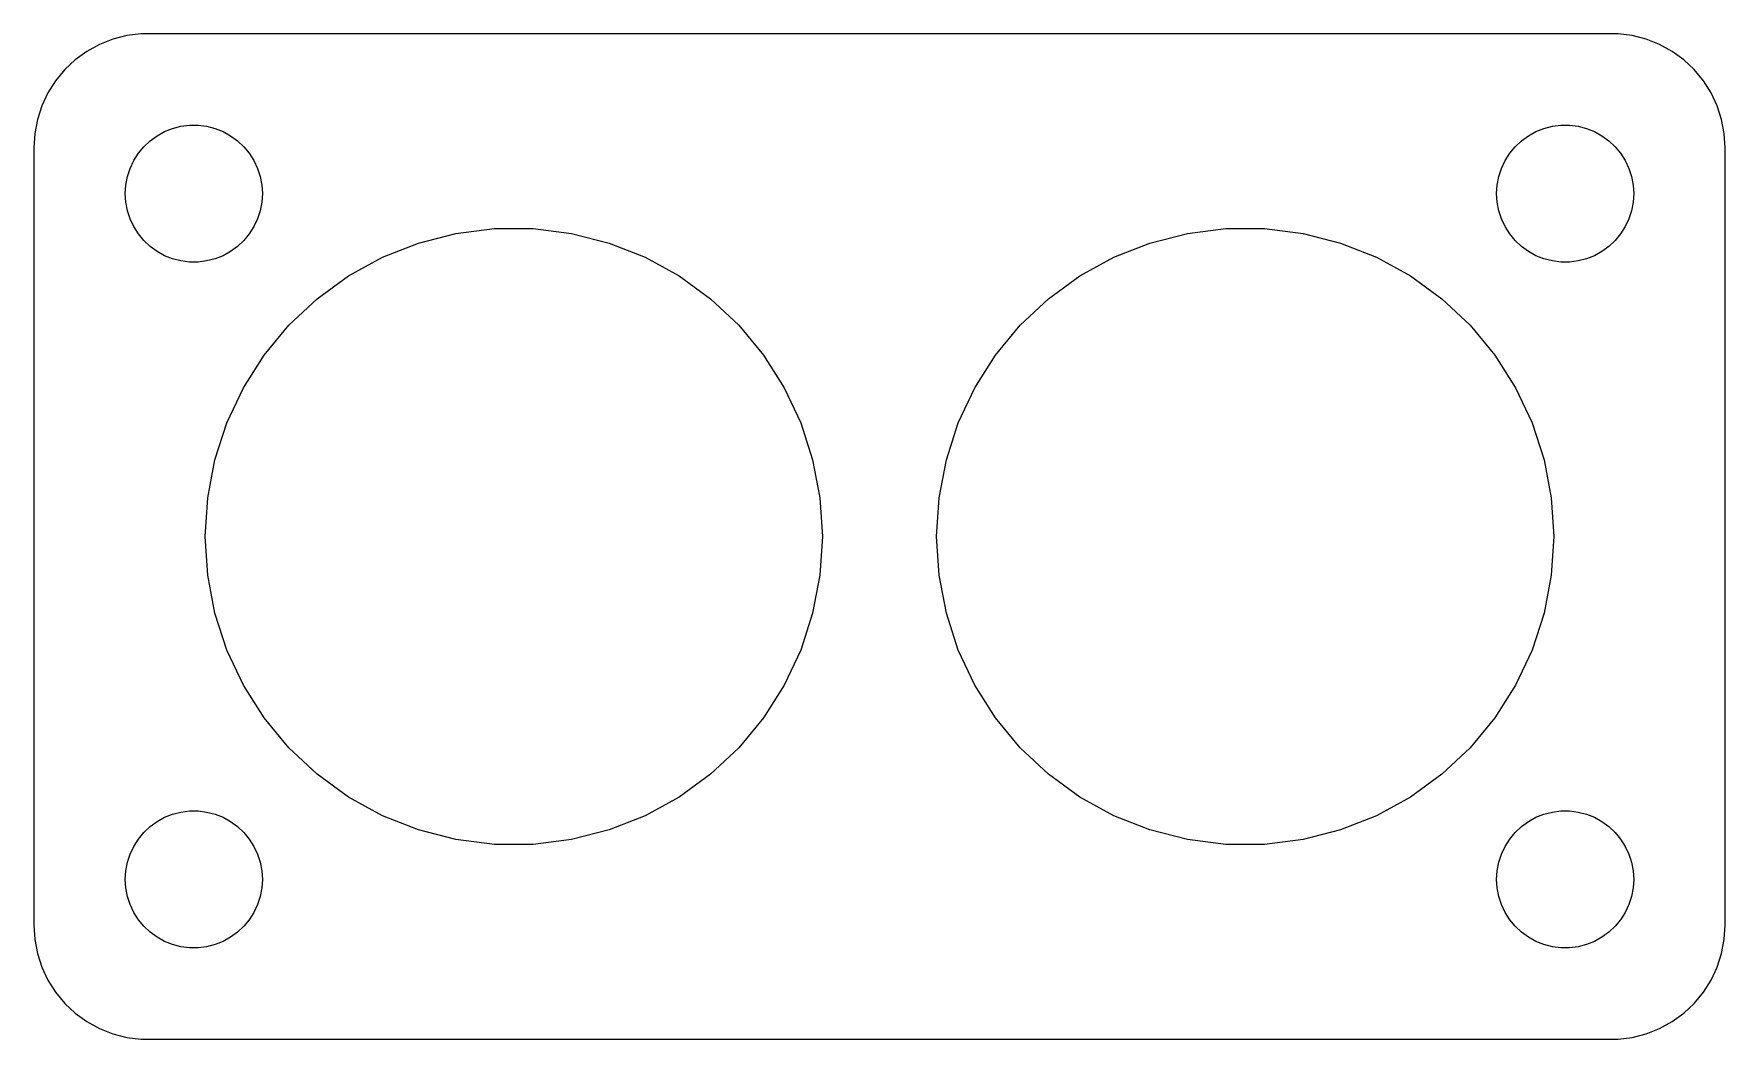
# Model space of a CAD drawing. Header units: metres. Extents: x -37 to 37, y 32 to 76.
import ezdxf

# ---------------------------------------------------------------- set-up
doc = ezdxf.new("R2010")
doc.units = ezdxf.units.M

msp = doc.modelspace()

# ---------------------------------------------------------------- linework, layer by layer
for p, q in [((-34.1289, 75.5241), (-34.6791, 75.2216)), ((-33.5451, 75.7553), (-34.1289, 75.5241)), ((-32.9369, 75.9114), (-33.5451, 75.7553)), ((-32.3139, 75.9901), (-32.9369, 75.9114)), ((32.3139, 75.9901), (-32.3139, 75.9901)), ((32.9369, 75.9114), (32.3139, 75.9901)), ((33.5451, 75.7553), (32.9369, 75.9114)), ((34.1289, 75.5241), (33.5451, 75.7553)), ((34.6791, 75.2216), (34.1289, 75.5241)), ((-35.1871, 74.8526), (-35.6448, 74.4227)), ((-34.6791, 75.2216), (-35.1871, 74.8526)), ((35.1871, 74.8526), (34.6791, 75.2216)), ((35.6448, 74.4227), (35.1871, 74.8526)), ((-35.6448, 74.4227), (-36.0451, 73.9389)), ((36.0451, 73.9389), (35.6448, 74.4227)), ((-36.3815, 73.4088), (-36.6489, 72.8406)), ((-36.0451, 73.9389), (-36.3815, 73.4088)), ((36.3815, 73.4088), (36.0451, 73.9389)), ((36.6489, 72.8406), (36.3815, 73.4088)), ((-36.6489, 72.8406), (-36.8429, 72.2434)), ((36.8429, 72.2434), (36.6489, 72.8406)), ((-36.8429, 72.2434), (-36.9606, 71.6267)), ((-31.2773, 71.7145), (-30.927, 71.8532)), ((-30.927, 71.8532), (-30.5621, 71.9469)), ((-30.5621, 71.9469), (-30.1884, 71.9941)), ((-30.1884, 71.9941), (-29.8116, 71.9941)), ((-29.8116, 71.9941), (-29.4379, 71.9469)), ((-29.4379, 71.9469), (-29.0729, 71.8532)), ((-29.0729, 71.8532), (-28.7227, 71.7145)), ((28.7227, 71.7145), (29.0729, 71.8532)), ((29.0729, 71.8532), (29.4379, 71.9469)), ((29.4379, 71.9469), (29.8116, 71.9941)), ((29.8116, 71.9941), (30.1884, 71.9941)), ((30.1884, 71.9941), (30.5621, 71.9469)), ((30.5621, 71.9469), (30.927, 71.8532)), ((30.927, 71.8532), (31.2773, 71.7145)), ((36.9606, 71.6267), (36.8429, 72.2434)), ((-36.9606, 71.6267), (-37, 71)), ((-32.427, 70.7634), (-32.1869, 71.0536)), ((-32.1869, 71.0536), (-31.9123, 71.3115)), ((-31.9123, 71.3115), (-31.6075, 71.533)), ((-31.6075, 71.533), (-31.2773, 71.7145)), ((-28.7227, 71.7145), (-28.3925, 71.533)), ((-28.3925, 71.533), (-28.0877, 71.3115)), ((-28.0877, 71.3115), (-27.8131, 71.0536)), ((-27.8131, 71.0536), (-27.5729, 70.7634)), ((27.5729, 70.7634), (27.8131, 71.0536)), ((27.8131, 71.0536), (28.0877, 71.3115)), ((28.0877, 71.3115), (28.3925, 71.533)), ((28.3925, 71.533), (28.7227, 71.7145)), ((31.2773, 71.7145), (31.6075, 71.533)), ((31.6075, 71.533), (31.9123, 71.3115)), ((31.9123, 71.3115), (32.1869, 71.0536)), ((32.1869, 71.0536), (32.427, 70.7634)), ((37, 71), (36.9606, 71.6267)), ((-37, 71), (-37, 37)), ((-32.7893, 70.1044), (-32.6289, 70.4453)), ((-32.6289, 70.4453), (-32.427, 70.7634)), ((-27.5729, 70.7634), (-27.3711, 70.4453)), ((-27.3711, 70.4453), (-27.2107, 70.1044)), ((27.2107, 70.1044), (27.3711, 70.4453)), ((27.3711, 70.4453), (27.5729, 70.7634)), ((32.427, 70.7634), (32.6289, 70.4453)), ((32.6289, 70.4453), (32.7893, 70.1044)), ((37, 37), (37, 71)), ((-32.9763, 69.376), (-32.9057, 69.7461)), ((-32.9057, 69.7461), (-32.7893, 70.1044)), ((-27.2107, 70.1044), (-27.0942, 69.7461)), ((-27.0942, 69.7461), (-27.0237, 69.376)), ((27.0237, 69.376), (27.0942, 69.7461)), ((27.0942, 69.7461), (27.2107, 70.1044)), ((32.7893, 70.1044), (32.9057, 69.7461)), ((32.9057, 69.7461), (32.9763, 69.376)), ((-33, 69), (-32.9763, 69.376)), ((-32.9763, 68.624), (-33, 69)), ((-27.0237, 69.376), (-27, 69)), ((-27, 69), (-27.0237, 68.624)), ((27, 69), (27.0237, 69.376)), ((27.0237, 68.624), (27, 69)), ((32.9763, 69.376), (33, 69)), ((33, 69), (32.9763, 68.624)), ((-32.9057, 68.2539), (-32.9763, 68.624)), ((-32.7893, 67.8956), (-32.9057, 68.2539)), ((-27.0942, 68.2539), (-27.2107, 67.8956)), ((-27.0237, 68.624), (-27.0942, 68.2539)), ((27.0942, 68.2539), (27.0237, 68.624)), ((27.2107, 67.8956), (27.0942, 68.2539)), ((32.9057, 68.2539), (32.7893, 67.8956)), ((32.9763, 68.624), (32.9057, 68.2539)), ((-32.6289, 67.5547), (-32.7893, 67.8956)), ((-32.427, 67.2366), (-32.6289, 67.5547)), ((-27.3711, 67.5547), (-27.5729, 67.2366)), ((-27.2107, 67.8956), (-27.3711, 67.5547)), ((-18.5296, 67.2609), (-16.8477, 67.4734)), ((-16.8477, 67.4734), (-15.1523, 67.4734)), ((-15.1523, 67.4734), (-13.4704, 67.2609)), ((13.4704, 67.2609), (15.1523, 67.4734)), ((15.1523, 67.4734), (16.8477, 67.4734)), ((16.8477, 67.4734), (18.5296, 67.2609)), ((27.3711, 67.5547), (27.2107, 67.8956)), ((27.5729, 67.2366), (27.3711, 67.5547)), ((32.6289, 67.5547), (32.427, 67.2366)), ((32.7893, 67.8956), (32.6289, 67.5547)), ((-32.1869, 66.9464), (-32.427, 67.2366)), ((-31.9123, 66.6884), (-32.1869, 66.9464)), ((-31.6075, 66.467), (-31.9123, 66.6884)), ((-28.0877, 66.6884), (-28.3925, 66.467)), ((-27.8131, 66.9464), (-28.0877, 66.6884)), ((-27.5729, 67.2366), (-27.8131, 66.9464)), ((-21.748, 66.2152), (-20.1717, 66.8392)), ((-20.1717, 66.8392), (-18.5296, 67.2609)), ((-13.4704, 67.2609), (-11.8283, 66.8392)), ((-11.8283, 66.8392), (-10.252, 66.2152)), ((10.252, 66.2152), (11.8283, 66.8392)), ((11.8283, 66.8392), (13.4704, 67.2609)), ((18.5296, 67.2609), (20.1717, 66.8392)), ((20.1717, 66.8392), (21.748, 66.2152)), ((27.8131, 66.9464), (27.5729, 67.2366)), ((28.0877, 66.6884), (27.8131, 66.9464)), ((28.3925, 66.467), (28.0877, 66.6884)), ((31.9123, 66.6884), (31.6075, 66.467)), ((32.1869, 66.9464), (31.9123, 66.6884)), ((32.427, 67.2366), (32.1869, 66.9464)), ((-31.2773, 66.2855), (-31.6075, 66.467)), ((-30.927, 66.1468), (-31.2773, 66.2855)), ((-30.5621, 66.0531), (-30.927, 66.1468)), ((-30.1884, 66.0059), (-30.5621, 66.0531)), ((-29.8116, 66.0059), (-30.1884, 66.0059)), ((-29.4379, 66.0531), (-29.8116, 66.0059)), ((-29.0729, 66.1468), (-29.4379, 66.0531)), ((-28.7227, 66.2855), (-29.0729, 66.1468)), ((-28.3925, 66.467), (-28.7227, 66.2855)), ((-23.2337, 65.3984), (-21.748, 66.2152)), ((-10.252, 66.2152), (-8.76633, 65.3984)), ((8.76633, 65.3984), (10.252, 66.2152)), ((21.748, 66.2152), (23.2337, 65.3984)), ((28.7227, 66.2855), (28.3925, 66.467)), ((29.0729, 66.1468), (28.7227, 66.2855)), ((29.4379, 66.0531), (29.0729, 66.1468)), ((29.8116, 66.0059), (29.4379, 66.0531)), ((30.1884, 66.0059), (29.8116, 66.0059)), ((30.5621, 66.0531), (30.1884, 66.0059)), ((30.927, 66.1468), (30.5621, 66.0531)), ((31.2773, 66.2855), (30.927, 66.1468)), ((31.6075, 66.467), (31.2773, 66.2855)), ((-24.6052, 64.4019), (-23.2337, 65.3984)), ((-8.76633, 65.3984), (-7.39478, 64.4019)), ((7.39478, 64.4019), (8.76633, 65.3984)), ((23.2337, 65.3984), (24.6052, 64.4019)), ((-25.8411, 63.2414), (-24.6052, 64.4019)), ((-7.39478, 64.4019), (-6.15892, 63.2414)), ((6.15892, 63.2414), (7.39478, 64.4019)), ((24.6052, 64.4019), (25.8411, 63.2414)), ((-26.9217, 61.9351), (-25.8411, 63.2414)), ((-6.15892, 63.2414), (-5.07826, 61.9351)), ((5.07826, 61.9351), (6.15892, 63.2414)), ((25.8411, 63.2414), (26.9217, 61.9351)), ((-27.8301, 60.5037), (-26.9217, 61.9351)), ((-5.07826, 61.9351), (-4.16985, 60.5037)), ((4.16985, 60.5037), (5.07826, 61.9351)), ((26.9217, 61.9351), (27.8301, 60.5037)), ((-28.552, 58.9697), (-27.8301, 60.5037)), ((-4.16985, 60.5037), (-3.44801, 58.9697)), ((3.44801, 58.9697), (4.16985, 60.5037)), ((27.8301, 60.5037), (28.552, 58.9697)), ((-29.0759, 57.3573), (-28.552, 58.9697)), ((-3.44801, 58.9697), (-2.92412, 57.3573)), ((2.92412, 57.3573), (3.44801, 58.9697)), ((28.552, 58.9697), (29.0759, 57.3573)), ((-29.3935, 55.692), (-29.0759, 57.3573)), ((-2.92412, 57.3573), (-2.60645, 55.692)), ((2.60645, 55.692), (2.92412, 57.3573)), ((29.0759, 57.3573), (29.3935, 55.692)), ((-29.5, 54), (-29.3935, 55.692)), ((-2.60645, 55.692), (-2.5, 54)), ((2.5, 54), (2.60645, 55.692)), ((29.3935, 55.692), (29.5, 54)), ((-29.3935, 52.308), (-29.5, 54)), ((-2.5, 54), (-2.60645, 52.308)), ((2.60645, 52.308), (2.5, 54)), ((29.5, 54), (29.3935, 52.308)), ((-29.0759, 50.6427), (-29.3935, 52.308)), ((-2.60645, 52.308), (-2.92412, 50.6427)), ((2.92412, 50.6427), (2.60645, 52.308)), ((29.3935, 52.308), (29.0759, 50.6427)), ((-28.552, 49.0303), (-29.0759, 50.6427)), ((-2.92412, 50.6427), (-3.44801, 49.0303)), ((3.44801, 49.0303), (2.92412, 50.6427)), ((29.0759, 50.6427), (28.552, 49.0303)), ((-27.8301, 47.4963), (-28.552, 49.0303)), ((-3.44801, 49.0303), (-4.16985, 47.4963)), ((4.16985, 47.4963), (3.44801, 49.0303)), ((28.552, 49.0303), (27.8301, 47.4963)), ((-26.9217, 46.0649), (-27.8301, 47.4963)), ((-4.16985, 47.4963), (-5.07826, 46.0649)), ((5.07826, 46.0649), (4.16985, 47.4963)), ((27.8301, 47.4963), (26.9217, 46.0649)), ((-25.8411, 44.7586), (-26.9217, 46.0649)), ((-5.07826, 46.0649), (-6.15892, 44.7586)), ((6.15892, 44.7586), (5.07826, 46.0649)), ((26.9217, 46.0649), (25.8411, 44.7586)), ((-24.6052, 43.5981), (-25.8411, 44.7586)), ((-6.15892, 44.7586), (-7.39478, 43.5981)), ((7.39478, 43.5981), (6.15892, 44.7586)), ((25.8411, 44.7586), (24.6052, 43.5981)), ((-23.2337, 42.6016), (-24.6052, 43.5981)), ((-7.39478, 43.5981), (-8.76633, 42.6016)), ((8.76633, 42.6016), (7.39478, 43.5981)), ((24.6052, 43.5981), (23.2337, 42.6016)), ((-21.748, 41.7848), (-23.2337, 42.6016)), ((-8.76633, 42.6016), (-10.252, 41.7848)), ((10.252, 41.7848), (8.76633, 42.6016)), ((23.2337, 42.6016), (21.748, 41.7848)), ((-31.9123, 41.3116), (-31.6075, 41.533)), ((-31.6075, 41.533), (-31.2773, 41.7145)), ((-31.2773, 41.7145), (-30.927, 41.8532)), ((-30.927, 41.8532), (-30.5621, 41.9469)), ((-30.5621, 41.9469), (-30.1884, 41.9941)), ((-30.1884, 41.9941), (-29.8116, 41.9941)), ((-29.8116, 41.9941), (-29.4379, 41.9469)), ((-29.4379, 41.9469), (-29.0729, 41.8532)), ((-29.0729, 41.8532), (-28.7227, 41.7145)), ((-28.7227, 41.7145), (-28.3925, 41.533)), ((-28.3925, 41.533), (-28.0877, 41.3116)), ((-20.1717, 41.1608), (-21.748, 41.7848)), ((-10.252, 41.7848), (-11.8283, 41.1608)), ((11.8283, 41.1608), (10.252, 41.7848)), ((21.748, 41.7848), (20.1717, 41.1608)), ((28.0877, 41.3116), (28.3925, 41.533)), ((28.3925, 41.533), (28.7227, 41.7145)), ((28.7227, 41.7145), (29.0729, 41.8532)), ((29.0729, 41.8532), (29.4379, 41.9469)), ((29.4379, 41.9469), (29.8116, 41.9941)), ((29.8116, 41.9941), (30.1884, 41.9941)), ((30.1884, 41.9941), (30.5621, 41.9469)), ((30.5621, 41.9469), (30.927, 41.8532)), ((30.927, 41.8532), (31.2773, 41.7145)), ((31.2773, 41.7145), (31.6075, 41.533)), ((31.6075, 41.533), (31.9123, 41.3116)), ((-32.6289, 40.4453), (-32.427, 40.7634)), ((-32.427, 40.7634), (-32.1869, 41.0536)), ((-32.1869, 41.0536), (-31.9123, 41.3116)), ((-28.0877, 41.3116), (-27.8131, 41.0536)), ((-27.8131, 41.0536), (-27.5729, 40.7634)), ((-27.5729, 40.7634), (-27.3711, 40.4453)), ((-18.5296, 40.7391), (-20.1717, 41.1608)), ((-16.8477, 40.5266), (-18.5296, 40.7391)), ((-13.4704, 40.7391), (-15.1523, 40.5266)), ((-11.8283, 41.1608), (-13.4704, 40.7391)), ((13.4704, 40.7391), (11.8283, 41.1608)), ((15.1523, 40.5266), (13.4704, 40.7391)), ((18.5296, 40.7391), (16.8477, 40.5266)), ((20.1717, 41.1608), (18.5296, 40.7391)), ((27.3711, 40.4453), (27.5729, 40.7634)), ((27.5729, 40.7634), (27.8131, 41.0536)), ((27.8131, 41.0536), (28.0877, 41.3116)), ((31.9123, 41.3116), (32.1869, 41.0536)), ((32.1869, 41.0536), (32.427, 40.7634)), ((32.427, 40.7634), (32.6289, 40.4453)), ((-32.9057, 39.7461), (-32.7893, 40.1044)), ((-32.7893, 40.1044), (-32.6289, 40.4453)), ((-27.3711, 40.4453), (-27.2107, 40.1044)), ((-27.2107, 40.1044), (-27.0942, 39.7461)), ((-15.1523, 40.5266), (-16.8477, 40.5266)), ((16.8477, 40.5266), (15.1523, 40.5266)), ((27.0942, 39.7461), (27.2107, 40.1044)), ((27.2107, 40.1044), (27.3711, 40.4453)), ((32.6289, 40.4453), (32.7893, 40.1044)), ((32.7893, 40.1044), (32.9057, 39.7461)), ((-33, 39), (-32.9763, 39.376)), ((-32.9763, 39.376), (-32.9057, 39.7461)), ((-27.0942, 39.7461), (-27.0237, 39.376)), ((-27.0237, 39.376), (-27, 39)), ((27, 39), (27.0237, 39.376)), ((27.0237, 39.376), (27.0942, 39.7461)), ((32.9057, 39.7461), (32.9763, 39.376)), ((32.9763, 39.376), (33, 39)), ((-32.9763, 38.624), (-33, 39)), ((-32.9057, 38.2539), (-32.9763, 38.624)), ((-27.0237, 38.624), (-27.0942, 38.2539)), ((-27, 39), (-27.0237, 38.624)), ((27.0237, 38.624), (27, 39)), ((27.0942, 38.2539), (27.0237, 38.624)), ((32.9763, 38.624), (32.9057, 38.2539)), ((33, 39), (32.9763, 38.624)), ((-32.7893, 37.8956), (-32.9057, 38.2539)), ((-32.6289, 37.5547), (-32.7893, 37.8956)), ((-27.2107, 37.8956), (-27.3711, 37.5547)), ((-27.0942, 38.2539), (-27.2107, 37.8956)), ((27.2107, 37.8956), (27.0942, 38.2539)), ((27.3711, 37.5547), (27.2107, 37.8956)), ((32.7893, 37.8956), (32.6289, 37.5547)), ((32.9057, 38.2539), (32.7893, 37.8956)), ((-37, 37), (-36.9606, 36.3733)), ((-32.427, 37.2366), (-32.6289, 37.5547)), ((-32.1869, 36.9464), (-32.427, 37.2366)), ((-27.5729, 37.2366), (-27.8131, 36.9464)), ((-27.3711, 37.5547), (-27.5729, 37.2366)), ((27.5729, 37.2366), (27.3711, 37.5547)), ((27.8131, 36.9464), (27.5729, 37.2366)), ((32.427, 37.2366), (32.1869, 36.9464)), ((32.6289, 37.5547), (32.427, 37.2366)), ((36.9606, 36.3733), (37, 37)), ((-36.9606, 36.3733), (-36.8429, 35.7566)), ((-31.9123, 36.6885), (-32.1869, 36.9464)), ((-31.6075, 36.467), (-31.9123, 36.6885)), ((-31.2773, 36.2855), (-31.6075, 36.467)), ((-30.927, 36.1468), (-31.2773, 36.2855)), ((-28.7227, 36.2855), (-29.0729, 36.1468)), ((-28.3925, 36.467), (-28.7227, 36.2855)), ((-28.0877, 36.6885), (-28.3925, 36.467)), ((-27.8131, 36.9464), (-28.0877, 36.6885)), ((28.0877, 36.6885), (27.8131, 36.9464)), ((28.3925, 36.467), (28.0877, 36.6885)), ((28.7227, 36.2855), (28.3925, 36.467)), ((29.0729, 36.1468), (28.7227, 36.2855)), ((31.2773, 36.2855), (30.927, 36.1468)), ((31.6075, 36.467), (31.2773, 36.2855)), ((31.9123, 36.6885), (31.6075, 36.467)), ((32.1869, 36.9464), (31.9123, 36.6885)), ((36.8429, 35.7566), (36.9606, 36.3733)), ((-36.8429, 35.7566), (-36.6489, 35.1594)), ((-30.5621, 36.0531), (-30.927, 36.1468)), ((-30.1884, 36.0059), (-30.5621, 36.0531)), ((-29.8116, 36.0059), (-30.1884, 36.0059)), ((-29.4379, 36.0531), (-29.8116, 36.0059)), ((-29.0729, 36.1468), (-29.4379, 36.0531)), ((29.4379, 36.0531), (29.0729, 36.1468)), ((29.8116, 36.0059), (29.4379, 36.0531)), ((30.1884, 36.0059), (29.8116, 36.0059)), ((30.5621, 36.0531), (30.1884, 36.0059)), ((30.927, 36.1468), (30.5621, 36.0531)), ((36.6489, 35.1594), (36.8429, 35.7566)), ((-36.6489, 35.1594), (-36.3815, 34.5912)), ((36.3815, 34.5912), (36.6489, 35.1594)), ((-36.3815, 34.5912), (-36.0451, 34.0611)), ((-36.0451, 34.0611), (-35.6448, 33.5773)), ((35.6448, 33.5773), (36.0451, 34.0611)), ((36.0451, 34.0611), (36.3815, 34.5912)), ((-35.6448, 33.5773), (-35.1871, 33.1474)), ((35.1871, 33.1474), (35.6448, 33.5773)), ((-35.1871, 33.1474), (-34.6791, 32.7784)), ((-34.6791, 32.7784), (-34.1289, 32.4759)), ((34.1289, 32.4759), (34.6791, 32.7784)), ((34.6791, 32.7784), (35.1871, 33.1474)), ((-34.1289, 32.4759), (-33.5451, 32.2447)), ((-33.5451, 32.2447), (-32.9369, 32.0886)), ((-32.9369, 32.0886), (-32.3139, 32.0099)), ((-32.3139, 32.0099), (32.3139, 32.0099)), ((32.3139, 32.0099), (32.9369, 32.0886)), ((32.9369, 32.0886), (33.5451, 32.2447)), ((33.5451, 32.2447), (34.1289, 32.4759))]:
    msp.add_line(p, q)

doc.saveas('drawing.dxf')
